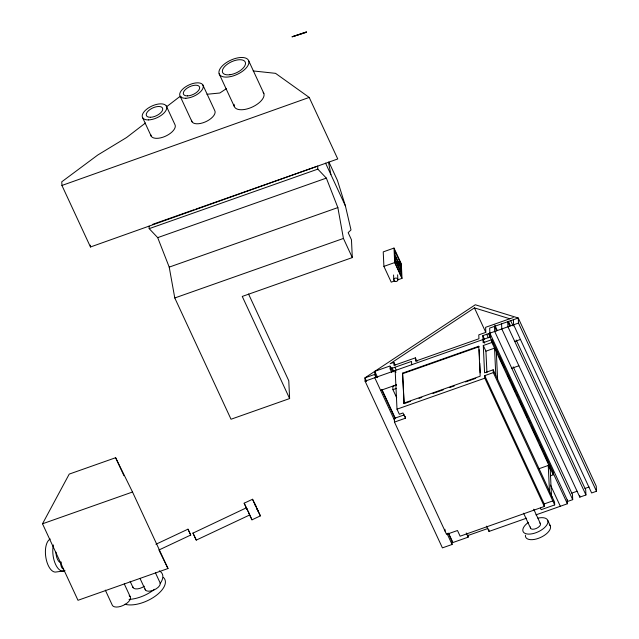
<?xml version="1.0" encoding="UTF-8"?>
<svg xmlns="http://www.w3.org/2000/svg" width="639" height="639" viewBox="0 0 639 639"><rect width="100%" height="100%" fill="white"/><g stroke="black" fill="none" stroke-linecap="round" stroke-linejoin="round"><path stroke-width="0.96" d="M42.509 523.788L69.22 474.106L115.627 457.724L132.521 492.014L168.001 568.526L77.99 600.293L42.509 523.788L132.521 492.014M145.428 123.023L126.554 137.537L97.775 155.013L61.767 181.795L61.935 185.462L90.474 246.989L337.751 158.959L309.212 97.424L275.537 73.341L253.156 70.929M166.659 106.697L179.239 97.016L181.22 96.824M226.334 88.701L219.832 93.006L206.964 94.276M509.802 318.773L474.442 307.886L390.149 363.719L393.872 362.401L395.126 365.109M155.94 544.252L187.978 529.18L189.36 532.039L190.734 535.043L158.696 550.115M246.981 509.395L244.162 503.197L252.541 499.259L256.199 506.815M248.867 513.109L249.705 514.962L196.269 540.107L192.97 533.118L246.35 507.837L248.028 511.32M249.641 515.026L251.998 519.819L260.377 515.881L256.846 508.301M61.935 185.462L309.212 97.424M152.785 224.305L194.008 209.752M195.885 209.089L317.679 166.1L317.823 169.127L326.345 178.113L337.855 207.587L343.431 238.451L352.305 257.589L242.261 296.432L289.619 398.56L231.022 419.24L174.782 297.974L169.215 267.118L157.697 237.636L149.183 228.65L149.063 226.134M149.183 228.65L317.823 169.127M157.697 237.636L326.345 178.113M169.215 267.118L337.855 207.587M174.782 297.974L343.431 238.451M397.514 279.938L402.003 278.356L401.324 263.859L393.999 248.076L383.224 251.886L383.911 266.375L391.228 282.158L394.822 280.888M383.911 266.375L394.686 262.573L393.999 248.076M398.329 263.635L399.295 263.292L399.032 262.565C399.135 261.359 399.631 264.298 398.888 261.734L397.993 262.325L398.96 261.886M399.231 262.254L399.543 262.613L399.223 262.086M398.273 263.42L399.239 263.084L398.984 262.541M398.273 263.516L399.239 263.084M398.912 264.211L400.733 263.564L394.95 251.079L395.134 255.025L400.925 267.509L400.733 263.564M399.103 269.338L400.861 268.723L395.19 256.487L395.341 259.785L401.02 272.014L400.861 268.723M399.383 273.772L401.228 273.117L395.118 259.945L395.277 263.348L401.388 276.519L401.228 273.117M513.293 317.543L485.6 327.312L485.84 332.376L478.771 334.868L478.954 338.758L415.526 361.147L415.374 357.856L394.007 365.396L393.872 362.401M376.171 377.058L374.909 374.342L374.766 371.355L390.03 365.963L390.165 368.959L391.843 372.577M550.682 475.704L553.27 474.793L553.134 472.005L491.766 339.684L483.156 342.728L482.82 335.651L518.485 323.062L518.245 317.998L475.288 304.771L364.941 377.865L365.093 381.156L442.412 547.879L452.092 544.468L451.941 541.169L448.179 533.062M374.909 374.342L364.941 377.865L366.61 381.467M390.165 368.959L411.532 361.418L411.684 364.709M365.093 381.156L490.065 337.041L489.65 328.095L518.245 317.998L596.251 486.191L596.491 491.255L591.634 492.973L513.628 324.772L513.389 319.708M404.112 403.632L402.466 373.176L478.763 346.25L478.994 346.753L402.698 373.679L404.112 403.632L410.629 401.332M540.426 508.085L541.169 509.69L554.684 504.922L554.556 502.11L493.188 369.789L484.578 372.833L483.284 345.507L491.902 342.472L491.766 339.684M486.934 372.657L485.92 351.186L494.53 348.151L495.824 375.468M514.754 341.466L520.442 339.461M380.644 390.405L396.42 384.838M396.428 385.029L392.785 386.315L392.937 389.662L396.699 397.77M392.937 389.662L396.587 388.376M403.88 403.129L480.177 376.203L478.763 346.25M419 398.377L421.788 397.394M432.954 393.448L443.194 389.838M449.704 387.538L454.353 385.9M465.519 381.954L475.751 378.344M404.327 414.847L394.295 418.393L394.471 422.083L446.549 534.372L457.484 530.514L460.128 536.201L544.324 506.479L484.825 378.184L484.705 375.644L493.324 372.601L493.188 369.789M511.791 368.28L518.892 365.772M394.471 422.083L405.414 418.218L402.977 412.97L399.351 414.248L397.003 409.184L484.825 378.184M539.012 468.722L548.845 465.248M551.489 496.112L550.251 469.761L550.842 469.553M551.537 497.086L552.128 496.878M571.793 493.116L577.121 491.231M585.028 488.444L589.094 487.006M544.324 506.479L544.204 503.939L552.823 500.896M467.492 535.682L487.924 528.469M513.221 366.826L572.472 494.586L572.712 499.65L567.887 501.351L489.881 333.151M501.575 323.885L501.815 328.941L579.821 497.142L585.947 494.977L585.707 489.913L516.2 340.028M468.075 535.155L468.171 537.151L452.915 542.535L448.722 533.493M486.559 526.145L489.011 531.432L526.544 518.189M535.929 514.874L567.392 503.772L567.208 499.882M63.66 570.986L56.28 571.969A16.822 7.98 82.4 0 1 45.968 558.103A16.822 7.98 82.4 0 1 50.281 539.028M398.257 262.238L398.92 262.389M398.345 263.332L398.952 263.036L398.448 262.214M260.377 515.881L256.71 508.317M244.162 503.197L248.851 512.933M192.914 532.974L194.599 536.456M159.43 551.13L168.001 568.526M256.838 508.468L258.084 511.024L257.245 509.171M256.407 507.374L254.729 503.899L257.221 508.995M194.591 536.624L196.269 540.107M255.688 506.144L252.541 499.259M248.467 512.238L251.998 519.819M518.485 323.062L596.491 491.255M510.641 320.57L513.149 325.978M508.444 321.345L510.529 325.858M509.714 326.034L507.709 321.721L507.949 326.777L585.947 494.977M494.786 325.123L497.294 330.531M496.551 330.882L494.466 326.393L494.706 331.449L572.712 499.65M488.523 333.622L493.412 344.253M495.505 348.758L497.174 352.361M499.267 356.866L504.275 367.681M507.622 374.893L510.545 381.203M511.384 383.001L515.561 392.019M516.815 394.718L517.654 396.523M519.747 401.028L522.67 407.339M523.509 409.144L527.263 417.251M528.94 420.853L529.771 422.659M531.864 427.164L536.041 436.173M536.88 437.979L538.134 440.686M540.227 445.191L543.15 451.493M543.989 453.299L548.166 462.309M549.42 465.016L550.251 466.821M552.344 471.326L567.392 503.772M491.902 342.472L553.27 474.793M550.251 469.761L548.254 465.456L549.54 492.781M486.67 334.181L488.348 337.783M474.442 307.886L485.728 332.216M482.82 335.651L484.498 339.269M483.004 339.533L484.674 343.135M550.514 485.105L560.323 506.264M483.284 345.507L485.92 351.186M493.324 372.601L554.684 504.922M484.705 375.644L544.204 503.939M547.751 520.37L550.331 525.937M533.717 509.211L540.346 523.501M523.597 513.205L530.634 528.389M398.928 262.485L398.888 261.734M394.686 262.573L402.003 278.356M328.933 162.074L337.416 180.366L345.403 205.894L351.003 229.936L348.151 232.652L351.466 239.801L352.305 257.589M325.57 163.129L345.403 205.894M415.374 357.856L417.043 361.458M402.466 373.176L402.698 373.679M394.846 367.193L396.1 369.901M395.964 372.225L395.182 370.532L397.003 409.184M391.819 367.321L393.904 371.826M248.707 60.809A16.159 7.804 -24.9 0 1 228.834 76.92A16.159 7.804 -24.9 0 1 224.233 64.164A16.159 7.804 -24.9 0 1 248.707 60.809L263.843 93.446M390.445 366.874L392.546 371.395M466.238 532.982L468.171 537.151M374.766 371.355L377.697 377.657M382.042 389.726L395.461 418.657M374.614 374.446L375.876 377.162M381.747 389.814L395.118 418.649M374.773 377.737L394.431 420.135M447.076 533.653L452.092 544.468M219.145 73.781L234.281 106.425M202.803 84.851L214.648 110.379A12.692 6.134 -24.9 0 1 205.167 121.977A12.692 6.134 -24.9 0 1 191.524 120.244M180.166 96.257L192.012 121.785M166.276 105.938L174.814 124.365A13.227 6.39 -24.9 0 1 164.95 136.442A13.227 6.39 -24.9 0 1 150.74 134.645M248.547 294.012L288.78 380.772L289.619 398.56M142.697 117.824L151.243 136.243M115.627 457.724L123.974 475.728M155.453 572.824L159.966 582.552A8.195 3.962 -24.9 0 1 153.847 590.045A8.195 3.962 -24.9 0 1 145.045 588.926M140.021 578.415L145.357 589.917M130.14 581.338L133.056 587.632M124.27 583.894L130.148 596.562M105.307 590.101L112.44 605.484A9.928 4.8 -24.9 0 0 125.044 604.47A9.928 4.8 -24.9 0 0 129.166 595.66M247.189 509.69L246.35 507.837M190.734 535.043L187.978 529.18M328.502 162.242L330.906 174.639M579.741 495.449L579.821 497.142M496.327 352.017L497.621 379.342M488.931 529.787L489.011 531.432M479.13 349.653L479.585 359.31M479.769 363.176L480.224 372.841M444.936 529.244L445.024 531.089M399.215 263.611L399.287 265.225M405.326 416.372L405.414 418.218M397.626 274.818L397.857 279.714A2.029 1.741 -2.7 0 1 394.87 281.344A2.029 1.741 -2.7 0 1 394.758 278.324A2.029 1.741 -2.7 0 1 397.857 279.714M393.576 274.978L393.8 279.874M305.993 32.477L292.894 36.599M90.387 245.16L90.474 246.989M63.628 568.838A4.385 2.077 82.4 0 1 61.328 566.649A4.385 2.077 82.4 0 1 61.009 561.833M64.97 570.387A16.822 7.98 82.4 0 1 55.529 564.285A16.822 7.98 82.4 0 1 53.388 544.963M159.303 570.859A24.817 11.989 -24.9 0 1 160.189 583.447M154.518 589.278A24.817 11.989 -24.9 0 1 129.022 599.398M144.358 586.235A8.203 3.962 -24.9 0 1 132.744 586.634M61.104 562.815A8.914 4.225 82.4 0 1 55.968 552.16M163.296 577.368A24.817 11.989 -24.9 0 1 154.886 596.435A24.817 11.989 -24.9 0 1 124.98 604.23M537.91 518.141A13.539 6.542 -24.9 0 1 546.657 525.218A13.539 6.542 -24.9 0 1 527.039 533.98A13.539 6.542 -24.9 0 1 528.445 522.367M539.803 523.006A5.447 2.628 -24.9 0 1 536.281 528.469A5.447 2.628 -24.9 0 1 530.57 526.951M549.292 524.539A13.539 6.542 -24.9 0 1 540.37 537.559A13.539 6.542 -24.9 0 1 525.418 535.21M263.156 92.264A16.159 7.804 -24.9 0 1 251.079 107.576A16.159 7.804 -24.9 0 1 234.098 104.301M306.488 31.95L292.127 36.806L306.488 31.95M230 74.723A12.468 6.031 -24.9 0 0 245.336 62.287A12.468 6.031 -24.9 0 0 226.446 64.874A12.468 6.031 -24.9 0 0 230 74.723M150.54 117.28A8.89 4.297 -24.9 0 0 162.745 108.965A8.89 4.297 -24.9 0 0 150.165 109.405A8.89 4.297 -24.9 0 0 150.54 117.28M185.853 98.254A12.692 6.134 -24.9 0 0 203.29 86.385A12.692 6.134 -24.9 0 0 185.318 87.008A12.692 6.134 -24.9 0 0 185.853 98.254M187.578 95.898A8.81 4.257 -24.9 0 0 199.672 87.663A8.81 4.257 -24.9 0 0 187.211 88.094A8.81 4.257 -24.9 0 0 187.578 95.898M148.615 119.908A13.227 6.39 -24.9 0 0 166.771 107.544A13.227 6.39 -24.9 0 0 148.064 108.191A13.227 6.39 -24.9 0 0 148.615 119.908"/></g></svg>
